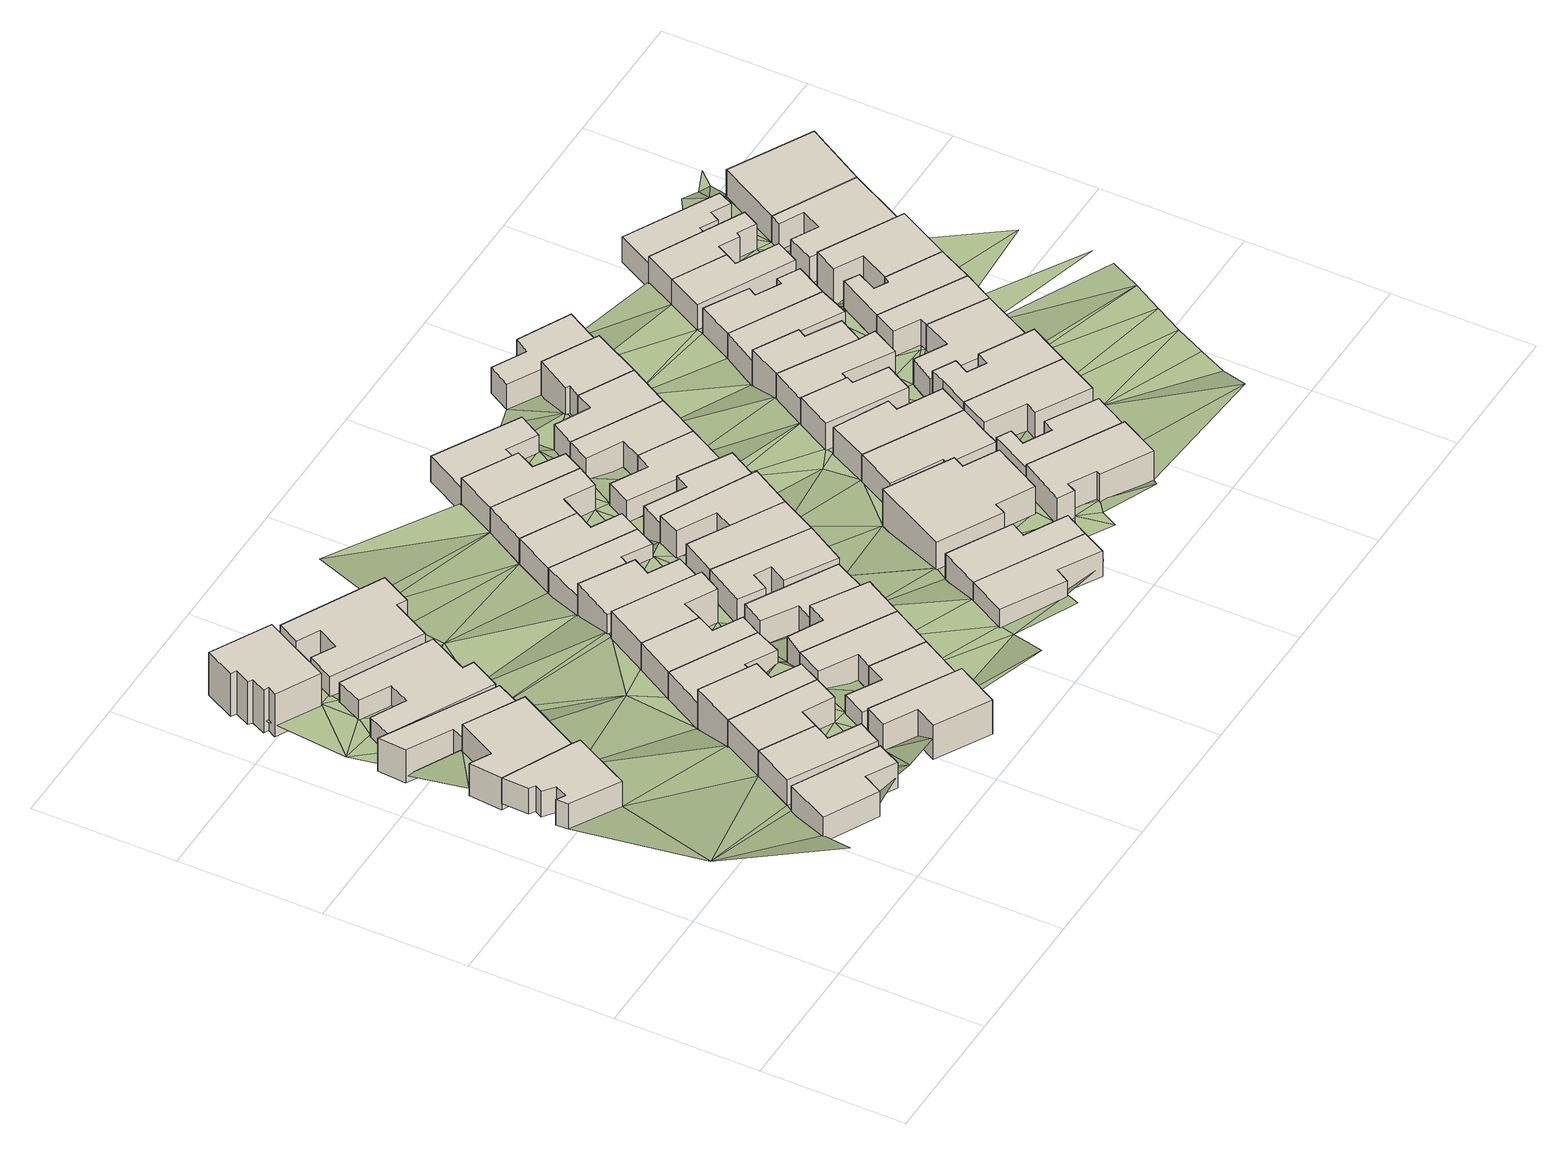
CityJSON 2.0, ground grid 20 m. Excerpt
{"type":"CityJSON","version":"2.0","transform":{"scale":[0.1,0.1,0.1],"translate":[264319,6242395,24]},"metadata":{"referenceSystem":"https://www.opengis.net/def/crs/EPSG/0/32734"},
"CityObjects":{
"building1":{"type":"Building","attributes":{"address":"60 Fairview Avenue Woodstock Cape Town","building":"house","building:levels":"1","footprint":{"type":"Polygon"},"plus_code":"CMX7XPX3+X9W","ground_height":31.04,"building_height":4.1,"roof_height":35.14},"geometry":[{"type":"Solid","lod":"1","boundaries":[[[[0,1,2,3]],[[1,4,5,2]],[[4,6,7,5]],[[6,8,9,7]],[[8,10,11,9]],[[10,12,13,11]],[[12,14,15,13]],[[14,16,17,15]],[[16,18,19,17]],[[18,20,21,19]],[[20,0,3,21]],[[3,2,5,7,9,11,13,15,17,19,21]],[[20,18,16,14,12,10,8,6,4,1,0]]]]}]},
"building2":{"type":"Building","attributes":{"address":"81 Fairview Avenue Woodstock Cape Town","building":"house","building:levels":"1","footprint":{"type":"Polygon"},"plus_code":"CMXRXHXV+X4W","ground_height":32.06,"building_height":4.1,"roof_height":36.16},"geometry":[{"type":"Solid","lod":"1","boundaries":[[[[22,23,24,25]],[[23,26,27,24]],[[26,28,29,27]],[[28,30,31,29]],[[30,32,33,31]],[[32,22,25,33]],[[25,24,27,29,31,33]],[[32,30,28,26,23,22]]]]}]},
"building3":{"type":"Building","attributes":{"address":"58 Fairview Avenue Woodstock Cape Town","building":"house","building:levels":"1","footprint":{"type":"Polygon"},"plus_code":"CMX8XMXH+XHW","ground_height":31.04,"building_height":4.1,"roof_height":35.14},"geometry":[{"type":"Solid","lod":"1","boundaries":[[[[34,35,36,3]],[[35,37,38,39,36]],[[37,40,41,42,39,38]],[[40,43,44,42,41]],[[43,45,2,44]],[[45,34,3,2]],[[3,36,39,42,44,2]],[[45,43,40,37,35,34]]]]}]},
"building4":{"type":"Building","attributes":{"address":"56 Fairview Avenue Woodstock Cape Town","building":"house","building:levels":"1","footprint":{"type":"Polygon"},"plus_code":"CMXCX2XQ+XGV","ground_height":28.86,"building_height":4.1,"roof_height":32.96},"geometry":[{"type":"Solid","lod":"1","boundaries":[[[[46,47,48,49]],[[47,50,51,48]],[[50,52,53,51]],[[52,54,55,53]],[[54,56,38,55]],[[56,46,49,38]],[[49,48,51,53,55,38]],[[56,54,52,50,47,46]]]]}]},
"building5":{"type":"Building","attributes":{"address":"79 Fairview Avenue Woodstock Cape Town","building":"house","building:levels":"1","footprint":{"type":"Polygon"},"plus_code":"CPX2X3XQ+XXW","ground_height":32.06,"building_height":4.1,"roof_height":36.16},"geometry":[{"type":"Solid","lod":"1","boundaries":[[[[57,58,59,60]],[[58,61,62,59]],[[61,63,64,62]],[[63,65,66,64]],[[65,67,68,66]],[[67,57,60,68]],[[60,59,62,64,66,68]],[[67,65,63,61,58,57]]]]}]},
"building6":{"type":"Building","attributes":{"address":"35 Brabant Road Woodstock Cape Town","building":"house","building:levels":"2","footprint":{"type":"Polygon"},"plus_code":"CMX8XXX6+XMW","ground_height":26.85,"building_height":6.9,"roof_height":33.75},"geometry":[{"type":"Solid","lod":"1","boundaries":[[[[69,70,71,72]],[[70,73,74,71]],[[73,75,76,74]],[[75,77,78,76]],[[77,79,80,78]],[[79,81,82,80]],[[81,83,84,82]],[[83,85,86,84]],[[85,87,88,86]],[[87,69,72,88]],[[72,71,74,76,78,80,82,84,86,88]],[[87,85,83,81,79,77,75,73,70,69]]]]}]},
"building7":{"type":"Building","attributes":{"address":"77 Fairview Avenue Woodstock Cape Town","building":"house","building:levels":"1","footprint":{"type":"Polygon"},"plus_code":"CPX5X9XX+X5X","ground_height":32.06,"building_height":4.1,"roof_height":36.16},"geometry":[{"type":"Solid","lod":"1","boundaries":[[[[58,57,60,59]],[[57,89,90,60]],[[89,91,92,90]],[[91,93,94,92]],[[93,95,96,94]],[[95,58,59,96]],[[59,60,90,92,94,96]],[[95,93,91,89,57,58]]]]}]},
"building8":{"type":"Building","attributes":{"address":"54 Fairview Avenue Woodstock Cape Town","building":"house","building:levels":"1","footprint":{"type":"Polygon"},"plus_code":"CMXQXXXR+X6V","ground_height":27.67,"building_height":4.1,"roof_height":31.77},"geometry":[{"type":"Solid","lod":"1","boundaries":[[[[97,98,99,100]],[[98,101,102,99]],[[101,103,104,102]],[[103,105,106,104]],[[105,107,108,106]],[[107,109,110,108]],[[109,111,112,110]],[[111,113,114,112]],[[113,115,116,114]],[[115,97,100,116]],[[100,99,102,104,106,108,110,112,114,116]],[[115,113,111,109,107,105,103,101,98,97]]]]}]},
"building9":{"type":"Building","attributes":{"address":"75 Fairview Avenue Woodstock Cape Town","building":"house","building:levels":"1","footprint":{"type":"Polygon"},"plus_code":"CPX8XHX8+X8R","ground_height":32.06,"building_height":4.1,"roof_height":36.16},"geometry":[{"type":"Solid","lod":"1","boundaries":[[[[117,118,94,96]],[[118,119,120,94]],[[119,121,122,120]],[[121,123,124,125,122]],[[123,126,127,128,125,124]],[[126,117,96,128,127]],[[96,94,120,122,125,128]],[[126,123,121,119,118,117]]]]}]},
"building10":{"type":"Building","attributes":{"address":"48 Kitchener Road Woodstock Cape Town","building":"house","building:levels":"1","footprint":{"type":"Polygon"},"plus_code":"CPXVXQXQ+XMX","ground_height":32.06,"building_height":4.1,"roof_height":36.16},"geometry":[{"type":"Solid","lod":"1","boundaries":[[[[129,130,131,132]],[[130,133,134,131]],[[133,135,136,134]],[[135,137,138,136]],[[137,139,140,138]],[[139,129,132,140]],[[132,131,134,136,138,140]],[[139,137,135,133,130,129]]]]}]},
"building11":{"type":"Building","attributes":{"address":"73 Fairview Avenue Woodstock Cape Town","building":"house","building:levels":"1","footprint":{"type":"Polygon"},"plus_code":"CPXFXJXF+X2W","ground_height":29.92,"building_height":4.1,"roof_height":34.02},"geometry":[{"type":"Solid","lod":"1","boundaries":[[[[141,142,124,127]],[[142,143,144,124]],[[143,145,146,144]],[[145,147,148,146]],[[147,149,150,148]],[[149,141,127,150]],[[127,124,144,146,148,150]],[[149,147,145,143,142,141]]]]}]},
"building12":{"type":"Building","attributes":{"address":"52 Fairview Avenue Woodstock Cape Town","building":"house","building:levels":"1","footprint":{"type":"Polygon"},"plus_code":"CMXXX2XH+XGX","ground_height":27.67,"building_height":4.1,"roof_height":31.77},"geometry":[{"type":"Solid","lod":"1","boundaries":[[[[151,152,153,154]],[[152,155,156,153]],[[155,157,158,156]],[[157,159,160,158]],[[159,161,162,160]],[[161,163,164,162]],[[163,165,166,164]],[[165,167,168,166]],[[167,169,170,168]],[[169,151,154,170]],[[154,153,156,158,160,162,164,166,168,170]],[[169,167,165,163,161,159,157,155,152,151]]]]}]},
"building13":{"type":"Building","attributes":{"address":"Kitchener Road Woodstock Cape Town","building":"house","building:levels":"1","footprint":{"type":"Polygon"},"plus_code":"CQX3XGX9+X3V","ground_height":30.67,"building_height":4.1,"roof_height":34.77},"geometry":[{"type":"Solid","lod":"1","boundaries":[[[[171,172,173,174]],[[172,175,176,173]],[[175,177,178,176]],[[177,179,180,178]],[[179,181,182,180]],[[181,171,174,182]],[[174,173,176,178,180,182]],[[181,179,177,175,172,171]]]]}]},
"building14":{"type":"Building","attributes":{"address":"71 Fairview Avenue Woodstock Cape Town","building":"house","building:levels":"1","footprint":{"type":"Polygon"},"plus_code":"CPXJXWXR+X5X","ground_height":29.92,"building_height":4.1,"roof_height":34.02},"geometry":[{"type":"Solid","lod":"1","boundaries":[[[[149,147,148,150]],[[147,183,184,148]],[[183,185,186,184]],[[185,187,188,186]],[[187,189,190,188]],[[189,149,150,190]],[[150,148,184,186,188,190]],[[189,187,185,183,147,149]]]]}]},
"building15":{"type":"Building","attributes":{"address":"Kitchener Road Woodstock Cape Town","building":"house","building:levels":"1","footprint":{"type":"Polygon"},"plus_code":"CQX4X8XQ+XXR","ground_height":30.67,"building_height":4.1,"roof_height":34.77},"geometry":[{"type":"Solid","lod":"1","boundaries":[[[[171,191,192,174]],[[191,193,194,192]],[[193,195,196,194]],[[195,197,198,196]],[[197,172,173,198]],[[172,171,174,173]],[[174,192,194,196,198,173]],[[172,197,195,193,191,171]]]]}]},
"building16":{"type":"Building","attributes":{"address":"69 Fairview Avenue Woodstock Cape Town","building":"house","building:levels":"1","footprint":{"type":"Polygon"},"plus_code":"CPXRX2X4+XXW","ground_height":29.92,"building_height":4.1,"roof_height":34.02},"geometry":[{"type":"Solid","lod":"1","boundaries":[[[[189,187,188,190]],[[187,199,200,188]],[[199,201,202,200]],[[201,203,204,202]],[[203,205,206,204]],[[205,189,190,206]],[[190,188,200,202,204,206]],[[205,203,201,199,187,189]]]]}]},
"building17":{"type":"Building","attributes":{"address":"Kitchener Road Woodstock Cape Town","building":"house","building:levels":"1","footprint":{"type":"Polygon"},"plus_code":"CQXCX4X8+XCV","ground_height":30.67,"building_height":4.1,"roof_height":34.77},"geometry":[{"type":"Solid","lod":"1","boundaries":[[[[193,191,192,194]],[[191,207,208,209,192]],[[207,210,211,212,209,208]],[[210,213,214,212,211]],[[213,215,216,214]],[[215,193,194,216]],[[194,192,209,212,214,216]],[[215,213,210,207,191,193]]]]}]},
"building18":{"type":"Building","attributes":{"address":"67 Fairview Avenue Cape Town","building":"house","building:levels":"1","footprint":{"type":"Polygon"},"plus_code":"CPXXXGX3+XGW","ground_height":28.6,"building_height":4.1,"roof_height":32.7},"geometry":[{"type":"Solid","lod":"1","boundaries":[[[[217,218,219,220,221,222]],[[218,223,224,220,219]],[[223,225,226,224]],[[225,227,228,226]],[[227,229,230,228]],[[229,217,222,221,230]],[[221,220,224,226,228,230]],[[229,227,225,223,218,217]]]]}]},
"building19":{"type":"Building","attributes":{"address":"Kitchener Road Woodstock Cape Town","building":"house","building:levels":"1","footprint":{"type":"Polygon"},"plus_code":"CQXHX3XR+XRW","ground_height":28.6,"building_height":4.1,"roof_height":32.7},"geometry":[{"type":"Solid","lod":"1","boundaries":[[[[231,232,233,208]],[[232,234,235,233]],[[234,236,237,235]],[[236,238,239,237]],[[238,240,211,239]],[[240,231,208,211]],[[208,233,235,237,239,211]],[[240,238,236,234,232,231]]]]}]},
"building20":{"type":"Building","attributes":{"address":"65 Fairview Avenue Cape Town","building":"house","building:levels":"1","footprint":{"type":"Polygon"},"plus_code":"CQX4XMX4+X2X","ground_height":26.53,"building_height":4.1,"roof_height":30.63},"geometry":[{"type":"Solid","lod":"1","boundaries":[[[[241,242,222,219]],[[242,243,244,222]],[[243,245,246,244]],[[245,247,248,246]],[[247,249,250,248]],[[249,241,219,250]],[[219,222,244,246,248,250]],[[249,247,245,243,242,241]]]]}]},
"building21":{"type":"Building","attributes":{"address":"Kitchener Road Woodstock Cape Town","building":"house","building:levels":"1","footprint":{"type":"Polygon"},"plus_code":"CQXQXCXG+X4R","ground_height":28.6,"building_height":4.1,"roof_height":32.7},"geometry":[{"type":"Solid","lod":"1","boundaries":[[[[251,252,253,254]],[[252,255,256,253]],[[255,257,258,256]],[[257,259,260,258]],[[259,261,262,260]],[[261,263,264,262]],[[263,265,266,264]],[[265,251,254,266]],[[254,253,256,258,260,262,264,266]],[[265,263,261,259,257,255,252,251]]]]}]},
"building22":{"type":"Building","attributes":{"address":"63 Fairview Avenue Cape Town","building":"house","building:levels":"1","footprint":{"type":"Polygon"},"plus_code":"CQX7XRXR+XQW","ground_height":26.53,"building_height":4.1,"roof_height":30.63},"geometry":[{"type":"Solid","lod":"1","boundaries":[[[[267,268,269,270]],[[268,249,250,269]],[[249,247,248,250]],[[247,271,272,248]],[[271,273,274,272]],[[273,267,270,274]],[[270,269,250,248,272,274]],[[273,271,247,249,268,267]]]]}]},
"building23":{"type":"Building","attributes":{"address":"Kitchener Road Woodstock Cape Town","building":"house","building:levels":"1","footprint":{"type":"Polygon"},"plus_code":"CQXQX7X4+XVX","ground_height":28.6,"building_height":4.1,"roof_height":32.7},"geometry":[{"type":"Solid","lod":"1","boundaries":[[[[251,275,276,254]],[[275,277,278,276]],[[277,279,280,278]],[[279,252,253,280]],[[252,251,254,253]],[[254,276,278,280,253]],[[252,279,277,275,251]]]]}]},
"building24":{"type":"Building","attributes":{"address":"51 Kitchener Road Woodstock Cape Town","building":"house","building:levels":"1","footprint":{"type":"Polygon"},"plus_code":"CRX7XQXM+XVX","ground_height":29.27,"building_height":4.1,"roof_height":33.37},"geometry":[{"type":"Solid","lod":"1","boundaries":[[[[281,282,283,284]],[[282,285,286,283]],[[285,287,288,286]],[[287,289,290,288]],[[289,291,292,290]],[[291,281,284,292]],[[284,283,286,288,290,292]],[[291,289,287,285,282,281]]]]}]},
"building25":{"type":"Building","attributes":{"address":"61 Fairview Avenue Cape Town","building":"house","building:levels":"1","footprint":{"type":"Polygon"},"plus_code":"CQXCXVXX+XGX","ground_height":26.53,"building_height":4.1,"roof_height":30.63},"geometry":[{"type":"Solid","lod":"1","boundaries":[[[[268,267,270,269]],[[267,293,294,270]],[[293,295,296,294]],[[295,297,298,296]],[[297,299,300,298]],[[299,268,269,300]],[[269,270,294,296,298,300]],[[299,297,295,293,267,268]]]]}]},
"building26":{"type":"Building","attributes":{"address":"49 Kitchener Road Woodstock Cape Town","building":"house","building:levels":"1","footprint":{"type":"Polygon"},"plus_code":"CRX8X4X3+XQX","ground_height":29.27,"building_height":4.1,"roof_height":33.37},"geometry":[{"type":"Solid","lod":"1","boundaries":[[[[282,281,284,283]],[[281,301,302,284]],[[301,303,304,302]],[[303,305,306,304]],[[305,307,308,306]],[[307,282,283,308]],[[283,284,302,304,306,308]],[[307,305,303,301,281,282]]]]}]},
"building27":{"type":"Building","attributes":{"address":"Kitchener Road Woodstock Cape Town","building":"house","building:levels":"1","footprint":{"type":"Polygon"},"plus_code":"CRX3X6XM+X6X","ground_height":28.6,"building_height":4.1,"roof_height":32.7},"geometry":[{"type":"Solid","lod":"1","boundaries":[[[[309,310,311,276]],[[310,312,313,314,311]],[[312,315,316,317,314,313]],[[315,318,319,317,316]],[[318,320,278,319]],[[320,309,276,278]],[[276,311,314,317,319,278]],[[320,318,315,312,310,309]]]]}]},
"building28":{"type":"Building","attributes":{"address":"59 Fairview Avenue Cape Town","building":"house","building:levels":"1","footprint":{"type":"Polygon"},"plus_code":"CQXJX4X8+XPV","ground_height":26.53,"building_height":4.1,"roof_height":30.63},"geometry":[{"type":"Solid","lod":"1","boundaries":[[[[299,297,298,300]],[[297,321,322,298]],[[321,323,324,322]],[[323,325,326,327,324]],[[325,328,329,330,327,326]],[[328,299,300,330,329]],[[300,298,322,324,327,330]],[[328,325,323,321,297,299]]]]}]},
"building29":{"type":"Building","attributes":{"address":"Kitchener Road Woodstock Cape Town","building":"house","building:levels":"1","footprint":{"type":"Polygon"},"plus_code":"CRX6X9XW+X5W","ground_height":27.42,"building_height":4.1,"roof_height":31.52},"geometry":[{"type":"Solid","lod":"1","boundaries":[[[[331,332,333,334]],[[332,335,336,333]],[[335,337,338,336]],[[337,339,340,338]],[[339,341,313,340]],[[341,331,334,313]],[[334,333,336,338,340,313]],[[341,339,337,335,332,331]]]]}]},
"building30":{"type":"Building","attributes":{"address":"47 Kitchener Road Woodstock Cape Town","building":"house","building:levels":"1","footprint":{"type":"Polygon"},"plus_code":"CRXMX2X9+XCX","ground_height":29.27,"building_height":4.1,"roof_height":33.37},"geometry":[{"type":"Solid","lod":"1","boundaries":[[[[342,343,344,345]],[[343,346,347,344]],[[346,348,349,347]],[[348,350,351,349]],[[350,352,353,351]],[[352,354,355,353]],[[354,356,357,355]],[[356,342,345,357]],[[345,344,347,349,351,353,355,357]],[[356,354,352,350,348,346,343,342]]]]}]},
"building31":{"type":"Building","attributes":{"address":"57 Fairview Avenue Cape Town","building":"house","building:levels":"1","footprint":{"type":"Polygon"},"plus_code":"CQXQX5XG+XQR","ground_height":24.99,"building_height":4.1,"roof_height":29.09},"geometry":[{"type":"Solid","lod":"1","boundaries":[[[[358,359,326,329]],[[359,360,361,326]],[[360,362,363,361]],[[362,364,365,363]],[[364,366,367,365]],[[366,358,329,367]],[[329,326,361,363,365,367]],[[366,364,362,360,359,358]]]]}]},
"building32":{"type":"Building","attributes":{"address":"Kitchener Road Woodstock Cape Town","building":"house","building:levels":"1","footprint":{"type":"Polygon"},"plus_code":"CRX9X2X6+XXX","ground_height":25.6,"building_height":4.1,"roof_height":29.7},"geometry":[{"type":"Solid","lod":"1","boundaries":[[[[368,369,370,371]],[[369,372,373,370]],[[372,374,375,373]],[[374,376,377,375]],[[376,378,379,377]],[[378,368,371,379]],[[371,370,373,375,377,379]],[[378,376,374,372,369,368]]]]}]},
"building33":{"type":"Building","attributes":{"address":"Kitchener Road Woodstock Cape Town","building":"house","building:levels":"1","footprint":{"type":"Polygon"},"plus_code":"CRXGX3X4+XJR","ground_height":25.6,"building_height":4.1,"roof_height":29.7},"geometry":[{"type":"Solid","lod":"1","boundaries":[[[[368,380,381,371]],[[380,382,383,381]],[[382,384,385,383]],[[384,386,387,385]],[[386,369,370,387]],[[369,368,371,370]],[[371,381,383,385,387,370]],[[369,386,384,382,380,368]]]]}]},
"building34":{"type":"Building","attributes":{"address":"48 Roberts Road Woodstock Cape Town","building":"house","building:levels":"1","footprint":{"type":"Polygon"},"plus_code":"CVX9X7X5+XXX","ground_height":29.27,"building_height":4.1,"roof_height":33.37},"geometry":[{"type":"Solid","lod":"1","boundaries":[[[[388,389,390,391,392,393]],[[389,394,395,391,390]],[[394,396,397,395]],[[396,398,399,397]],[[398,400,401,399]],[[400,402,403,401]],[[402,404,405,403]],[[404,388,393,392,405]],[[392,391,395,397,399,401,403,405]],[[404,402,400,398,396,394,389,388]]]]}]},
"building35":{"type":"Building","attributes":{"address":"43 Kitchener Road Woodstock Cape Town","building":"house","building:levels":"1","footprint":{"type":"Polygon"},"plus_code":"CVX2XXX4+X7V","ground_height":27.42,"building_height":4.1,"roof_height":31.52},"geometry":[{"type":"Solid","lod":"1","boundaries":[[[[406,407,408,409]],[[407,410,411,408]],[[410,412,413,411]],[[412,414,415,413]],[[414,416,417,415]],[[416,418,419,417]],[[418,406,409,419]],[[409,408,411,413,415,417,419]],[[418,416,414,412,410,407,406]]]]}]},
"building36":{"type":"Building","attributes":{"address":"Kitchener Road Woodstock Cape Town","building":"house","building:levels":"1","footprint":{"type":"Polygon"},"plus_code":"CRXMX2X8+XMX","ground_height":25.6,"building_height":4.1,"roof_height":29.7},"geometry":[{"type":"Solid","lod":"1","boundaries":[[[[380,420,421,381]],[[420,422,423,421]],[[422,424,425,423]],[[424,426,427,425]],[[426,382,383,427]],[[382,380,381,383]],[[381,421,423,425,427,383]],[[382,426,424,422,420,380]]]]}]},
"building37":{"type":"Building","attributes":{"address":"41 Kitchener Road Woodstock Cape Town","building":"house","building:levels":"1","footprint":{"type":"Polygon"},"plus_code":"CVX5XCXM+XGR","ground_height":27.42,"building_height":4.1,"roof_height":31.52},"geometry":[{"type":"Solid","lod":"1","boundaries":[[[[407,406,409,408]],[[406,428,429,409]],[[428,430,431,429]],[[430,432,433,431]],[[432,434,435,433]],[[434,407,408,435]],[[408,409,429,431,433,435]],[[434,432,430,428,406,407]]]]}]},
"building38":{"type":"Building","attributes":{"address":"46 Roberts Road Woodstock Cape Town","building":"house","building:levels":"1","footprint":{"type":"Polygon"},"plus_code":"CVXFXHXR+X8R","ground_height":28.74,"building_height":4.1,"roof_height":32.84},"geometry":[{"type":"Solid","lod":"1","boundaries":[[[[388,436,437,393]],[[436,438,439,437]],[[438,440,441,439]],[[440,442,443,441]],[[442,444,445,443]],[[444,446,447,445]],[[446,389,390,447]],[[389,388,393,390]],[[393,437,439,441,443,445,447,390]],[[389,446,444,442,440,438,436,388]]]]}]},
"building39":{"type":"Building","attributes":{"address":"39 Kitchener Road Woodstock Cape Town","building":"house","building:levels":"1","footprint":{"type":"Polygon"},"plus_code":"CVX7X4XV+X6V","ground_height":27.42,"building_height":4.1,"roof_height":31.52},"geometry":[{"type":"Solid","lod":"1","boundaries":[[[[448,449,450,451,452,453]],[[449,454,455,451,450]],[[454,456,457,455]],[[456,458,459,457]],[[458,460,461,459]],[[460,448,453,452,461]],[[452,451,455,457,459,461]],[[460,458,456,454,449,448]]]]}]},
"building40":{"type":"Building","attributes":{"address":"Kitchener Road Woodstock Cape Town","building":"house","building:levels":"1","footprint":{"type":"Polygon"},"plus_code":"CRXQXWXC+X4X","ground_height":25.6,"building_height":4.1,"roof_height":29.7},"geometry":[{"type":"Solid","lod":"1","boundaries":[[[[462,463,464,421]],[[463,465,466,467,464]],[[465,468,469,470,467,466]],[[468,471,472,470,469]],[[471,473,423,472]],[[473,462,421,423]],[[421,464,467,470,472,423]],[[473,471,468,465,463,462]]]]}]},
"building41":{"type":"Building","attributes":{"address":"44 Roberts Road Woodstock Cape Town","building":"house","building:levels":"1","footprint":{"type":"Polygon"},"plus_code":"CVXPX4XC+X3R","ground_height":28.74,"building_height":4.1,"roof_height":32.84},"geometry":[{"type":"Solid","lod":"1","boundaries":[[[[474,406,409,475,476]],[[406,418,419,477,475,409]],[[418,478,479,477,419]],[[478,480,481,479]],[[480,482,483,481]],[[482,474,476,483]],[[476,475,477,479,481,483]],[[482,480,478,418,406,474]]]]}]},
"building42":{"type":"Building","attributes":{"address":"Kitchener Road Woodstock Cape Town","building":"house","building:levels":"1","footprint":{"type":"Polygon"},"plus_code":"CRXWXFXJ+XCW","ground_height":24.28,"building_height":4.1,"roof_height":28.38},"geometry":[{"type":"Solid","lod":"1","boundaries":[[[[463,484,485,486]],[[484,487,488,485]],[[487,489,490,488]],[[489,491,492,490]],[[491,493,494,492]],[[493,465,466,494]],[[465,463,486,466]],[[486,485,488,490,492,494,466]],[[465,493,491,489,487,484,463]]]]}]},
"building43":{"type":"Building","attributes":{"address":"37 Kitchener Road Woodstock Cape Town","building":"house","building:levels":"1","footprint":{"type":"Polygon"},"plus_code":"CVXCX2XF+X6X","ground_height":27.06,"building_height":4.1,"roof_height":31.16},"geometry":[{"type":"Solid","lod":"1","boundaries":[[[[449,448,453,450]],[[448,495,496,453]],[[495,497,498,496]],[[497,499,500,498]],[[499,501,502,500]],[[501,503,504,502]],[[503,449,450,504]],[[450,453,496,498,500,502,504]],[[503,501,499,497,495,448,449]]]]}]},
"building44":{"type":"Building","attributes":{"address":"42 Roberts Road Woodstock Cape Town","building":"house","building:levels":"1","footprint":{"type":"Polygon"},"plus_code":"CVXRXPX2+X6X","ground_height":28.74,"building_height":4.1,"roof_height":32.84},"geometry":[{"type":"Solid","lod":"1","boundaries":[[[[474,505,506,507,476]],[[505,508,509,507,506]],[[508,510,511,509]],[[510,512,513,511]],[[512,514,515,513]],[[514,516,517,515]],[[516,428,518,517]],[[428,406,409,475,518]],[[406,474,476,475,409]],[[476,507,509,511,513,515,517,518,475]],[[406,428,516,514,512,510,508,505,474]]]]}]},
"building45":{"type":"Building","attributes":{"address":"35 Kitchener Road Woodstock Cape Town","building":"house","building:levels":"1","footprint":{"type":"Polygon"},"plus_code":"CVXGX8X5+XJR","ground_height":27.06,"building_height":4.1,"roof_height":31.16},"geometry":[{"type":"Solid","lod":"1","boundaries":[[[[519,520,502,504]],[[520,521,522,502]],[[521,523,524,522]],[[523,525,526,527,524]],[[525,528,529,530,527,526]],[[528,519,504,530,529]],[[504,502,522,524,527,530]],[[528,525,523,521,520,519]]]]}]},
"building46":{"type":"Building","attributes":{"address":"40 Roberts Road Woodstock Cape Town","building":"house","building:levels":"1","footprint":{"type":"Polygon"},"plus_code":"C2X4X9XW+XHR","ground_height":27.06,"building_height":4.1,"roof_height":31.16},"geometry":[{"type":"Solid","lod":"1","boundaries":[[[[531,532,533,534]],[[532,535,536,533]],[[535,537,538,536]],[[537,539,540,538]],[[539,541,542,540]],[[541,531,534,542]],[[534,533,536,538,540,542]],[[541,539,537,535,532,531]]]]}]},
"building47":{"type":"Building","attributes":{"address":"33 Kitchener Road Woodstock Cape Town","building":"house","building:levels":"1","footprint":{"type":"Polygon"},"plus_code":"CVXPX4XW+XPW","ground_height":25.27,"building_height":4.1,"roof_height":29.37},"geometry":[{"type":"Solid","lod":"1","boundaries":[[[[543,544,529,545]],[[544,546,526,529]],[[546,547,548,526]],[[547,549,550,548]],[[549,551,552,550]],[[551,543,545,552]],[[545,529,526,548,550,552]],[[551,549,547,546,544,543]]]]}]},
"building48":{"type":"Building","attributes":{"address":"31 Kitchener Road Woodstock Cape Town","building":"house","building:levels":"1","footprint":{"type":"Polygon"},"plus_code":"CVXQXGXX+XCW","ground_height":25.27,"building_height":4.1,"roof_height":29.37},"geometry":[{"type":"Solid","lod":"1","boundaries":[[[[543,551,552,545]],[[551,553,554,552]],[[553,555,556,554]],[[555,557,558,556]],[[557,559,560,558]],[[559,561,562,560]],[[561,563,564,562]],[[563,543,545,564]],[[545,552,554,556,558,560,562,564]],[[563,561,559,557,555,553,551,543]]]]}]},
"building49":{"type":"Building","attributes":{"address":"38 Roberts Road Woodstock Cape Town","building":"house","building:levels":"1","footprint":{"type":"Polygon"},"plus_code":"C2X7X5XV+X9V","ground_height":27.06,"building_height":4.1,"roof_height":31.16},"geometry":[{"type":"Solid","lod":"1","boundaries":[[[[531,565,566,534]],[[565,567,568,566]],[[567,569,570,568]],[[569,571,572,570]],[[571,532,533,572]],[[532,531,534,533]],[[534,566,568,570,572,533]],[[532,571,569,567,565,531]]]]}]},
"building50":{"type":"Building","attributes":{"address":"Kitchener Road Woodstock Cape Town","building":"house","building:levels":"1","footprint":{"type":"Polygon"},"plus_code":"C2X2X3X3+XQV","ground_height":25.27,"building_height":4.1,"roof_height":29.37},"geometry":[{"type":"Solid","lod":"1","boundaries":[[[[573,574,575,576]],[[574,577,578,575]],[[577,579,580,578]],[[579,581,582,580]],[[581,583,584,582]],[[583,573,576,584]],[[576,575,578,580,582,584]],[[583,581,579,577,574,573]]]]}]},
"building51":{"type":"Building","attributes":{"address":"36 Roberts Road Woodstock Cape Town","building":"house","building:levels":"1","footprint":{"type":"Polygon"},"plus_code":"C2X6X8X4+XMW","ground_height":27.06,"building_height":4.1,"roof_height":31.16},"geometry":[{"type":"Solid","lod":"1","boundaries":[[[[585,586,587,566]],[[586,588,589,587]],[[588,590,591,589]],[[590,592,593,591]],[[592,594,595,593]],[[594,596,597,595]],[[596,598,568,597]],[[598,585,566,568]],[[566,587,589,591,593,595,597,568]],[[598,596,594,592,590,588,586,585]]]]}]},
"building52":{"type":"Building","attributes":{"address":"Kitchener Road Woodstock Cape Town","building":"house","building:levels":"1","footprint":{"type":"Polygon"},"plus_code":"C2X2X7X9+X9V","ground_height":25.27,"building_height":4.1,"roof_height":29.37},"geometry":[{"type":"Solid","lod":"1","boundaries":[[[[599,573,600,576,601,602]],[[573,583,584,576,600]],[[583,603,604,584]],[[603,605,606,604]],[[605,607,608,606]],[[607,609,610,608]],[[609,611,612,610]],[[611,613,614,612]],[[613,599,602,601,614]],[[601,576,584,604,606,608,610,612,614]],[[613,611,609,607,605,603,583,573,599]]]]}]},
"building53":{"type":"Building","attributes":{"address":"34 Roberts Road Woodstock Cape Town","building":"house","building:levels":"1","footprint":{"type":"Polygon"},"plus_code":"C2XHXFX2+XCX","ground_height":27.06,"building_height":4.1,"roof_height":31.16},"geometry":[{"type":"Solid","lod":"1","boundaries":[[[[615,616,617,587]],[[616,618,619,617]],[[618,620,621,619]],[[620,622,623,621]],[[622,624,589,623]],[[624,615,587,589]],[[587,617,619,621,623,589]],[[624,622,620,618,616,615]]]]}]},
"building54":{"type":"Building","attributes":{"address":"Kitchener Road Woodstock Cape Town","building":"house","building:levels":"1","footprint":{"type":"Polygon"},"plus_code":"C2X3XPXP+X3X","ground_height":24.16,"building_height":4.1,"roof_height":28.26},"geometry":[{"type":"Solid","lod":"1","boundaries":[[[[625,626,602,627]],[[626,628,629,602]],[[628,630,631,629]],[[630,632,633,631]],[[632,634,635,633]],[[634,636,637,635]],[[636,638,639,637]],[[638,625,627,639]],[[627,602,629,631,633,635,637,639]],[[638,636,634,632,630,628,626,625]]]]}]},
"building55":{"type":"Building","attributes":{"address":"32 Roberts Road Woodstock Cape Town","building":"house","building:levels":"1","footprint":{"type":"Polygon"},"plus_code":"C2XMXVX9+XVV","ground_height":25.55,"building_height":4.1,"roof_height":29.65},"geometry":[{"type":"Solid","lod":"1","boundaries":[[[[640,641,642,643]],[[641,644,645,642]],[[644,646,647,645]],[[646,648,649,647]],[[648,650,651,649]],[[650,652,653,651]],[[652,654,655,653]],[[654,640,643,655]],[[643,642,645,647,649,651,653,655]],[[654,652,650,648,646,644,641,640]]]]}]},
"building56":{"type":"Building","attributes":{"address":"30 Roberts Road Woodstock Cape Town","building":"house","building:levels":"1","footprint":{"type":"Polygon"},"plus_code":"C2XWXHX6+XVV","ground_height":25.55,"building_height":4.1,"roof_height":29.65},"geometry":[{"type":"Solid","lod":"1","boundaries":[[[[640,656,657,643]],[[656,658,659,657]],[[658,641,642,659]],[[641,640,643,642]],[[643,657,659,642]],[[641,658,656,640]]]]}]},
"terrain1":{"type":"TINRelief","geometry":[{"type":"CompositeSurface","lod":"1","boundaries":[[[660,661,662]],[[18,16,662]],[[662,661,32]],[[32,61,662]],[[58,18,662]],[[61,58,662]],[[663,664,665]],[[664,666,665]],[[667,668,669]],[[670,666,664]],[[32,30,61]],[[671,26,672]],[[20,18,95]],[[673,668,667]],[[58,95,18]],[[0,20,35]],[[674,668,673]],[[675,668,676]],[[677,678,675]],[[669,47,667]],[[63,61,30]],[[79,678,81]],[[676,668,674]],[[679,30,671]],[[680,674,673]],[[30,679,63]],[[126,20,95]],[[63,679,681]],[[674,682,676]],[[680,683,674]],[[65,57,67]],[[684,35,20]],[[97,667,47]],[[65,63,681]],[[685,681,679]],[[686,676,682]],[[684,20,126]],[[676,686,687]],[[57,65,91]],[[65,681,688]],[[89,57,91]],[[35,684,47]],[[681,685,689]],[[65,688,690]],[[676,687,70]],[[91,65,690]],[[691,686,682]],[[684,97,47]],[[692,91,690]],[[155,687,693]],[[687,155,70]],[[126,694,684]],[[91,692,93]],[[682,103,691]],[[181,690,688]],[[693,695,155]],[[101,98,103]],[[696,93,692]],[[697,698,699]],[[684,694,700]],[[97,684,701]],[[696,699,93]],[[97,702,98]],[[696,692,172]],[[130,181,688]],[[692,703,172]],[[103,98,704]],[[699,705,697]],[[705,699,696]],[[706,707,697]],[[704,691,103]],[[700,701,684]],[[697,705,706]],[[197,696,172]],[[97,701,702]],[[691,704,708]],[[691,708,709]],[[705,215,706]],[[704,98,218]],[[706,215,147]],[[98,702,218]],[[130,710,181]],[[152,711,712]],[[236,147,215]],[[187,713,183]],[[147,236,183]],[[213,210,215]],[[215,210,236]],[[714,171,181]],[[203,702,701]],[[183,201,187]],[[201,199,187]],[[708,704,268]],[[181,710,714]],[[183,236,234]],[[704,218,249]],[[191,171,715]],[[183,234,255]],[[238,236,210]],[[183,255,201]],[[711,708,268]],[[715,171,716]],[[702,203,717]],[[714,716,171]],[[268,704,249]],[[255,234,257]],[[715,207,191]],[[255,252,201]],[[712,711,299]],[[257,234,263]],[[203,201,252]],[[252,717,203]],[[716,718,715]],[[207,715,718]],[[719,263,234]],[[720,721,722]],[[717,252,722]],[[261,257,263]],[[712,299,723]],[[257,261,259]],[[299,711,268]],[[716,714,724]],[[722,252,279]],[[722,725,720]],[[725,726,720]],[[727,724,714]],[[719,265,263]],[[279,725,722]],[[718,307,207]],[[719,207,728]],[[279,729,725]],[[307,728,207]],[[279,277,729]],[[728,265,719]],[[725,729,730]],[[723,299,328]],[[730,247,725]],[[729,277,731]],[[724,732,289]],[[273,271,267]],[[247,730,339]],[[339,271,247]],[[305,728,307]],[[265,728,342]],[[251,265,342]],[[295,267,271]],[[271,339,733]],[[267,295,293]],[[295,271,733]],[[732,734,281]],[[728,305,735]],[[339,335,733]],[[275,251,342]],[[736,281,734]],[[339,737,335]],[[733,738,295]],[[303,301,305]],[[297,295,738]],[[739,281,736]],[[739,301,281]],[[305,740,735]],[[305,301,740]],[[741,297,738]],[[742,733,335]],[[321,325,323]],[[301,739,740]],[[743,735,744]],[[321,297,741]],[[745,275,342]],[[369,738,372]],[[369,741,738]],[[740,744,735]],[[275,746,310]],[[740,739,747]],[[739,748,747]],[[325,321,749]],[[321,741,382]],[[325,749,750]],[[751,742,335]],[[752,342,753]],[[342,752,745]],[[321,382,749]],[[386,741,369]],[[275,745,746]],[[748,754,747]],[[751,310,746]],[[744,740,755]],[[756,747,757]],[[757,747,754]],[[426,749,382]],[[752,753,758]],[[758,759,752]],[[760,756,757]],[[755,761,744]],[[426,762,749]],[[761,753,763]],[[754,764,757]],[[746,765,751]],[[742,751,766]],[[767,758,753]],[[746,745,768]],[[761,767,753]],[[769,762,426]],[[755,767,761]],[[368,742,766]],[[426,424,422]],[[404,757,764]],[[746,768,765]],[[751,765,766]],[[767,770,758]],[[769,771,762]],[[422,769,426]],[[772,770,767]],[[771,769,493]],[[768,773,765]],[[769,422,774]],[[775,770,772]],[[776,438,772]],[[438,776,440]],[[368,777,380]],[[777,368,766]],[[493,769,465]],[[778,775,772]],[[779,772,438]],[[456,765,773]],[[778,772,779]],[[773,780,456]],[[779,438,436]],[[528,420,380]],[[777,528,380]],[[428,456,780]],[[388,404,781]],[[782,779,436]],[[456,428,516]],[[783,784,458]],[[388,785,436]],[[456,516,539]],[[783,458,495]],[[456,539,458]],[[514,539,516]],[[782,436,785]],[[420,528,543]],[[458,497,495]],[[458,539,537]],[[785,388,781]],[[508,514,512]],[[512,510,508]],[[420,574,786]],[[785,787,782]],[[458,537,497]],[[420,543,563]],[[539,514,788]],[[563,574,420]],[[788,514,508]],[[789,497,537]],[[790,791,792]],[[569,499,497]],[[537,535,532]],[[792,791,547]],[[484,786,573]],[[791,501,499]],[[497,789,569]],[[785,781,793]],[[789,537,532]],[[508,794,788]],[[786,574,573]],[[499,569,567]],[[785,795,787]],[[791,499,567]],[[796,547,791]],[[789,571,569]],[[793,797,785]],[[789,532,571]],[[791,567,796]],[[561,574,563]],[[795,785,797]],[[787,798,794]],[[573,599,484]],[[796,567,799]],[[799,551,796]],[[561,559,555]],[[561,577,574]],[[557,555,559]],[[798,787,795]],[[800,788,794]],[[551,799,620]],[[801,802,803]],[[804,802,801]],[[804,620,799]],[[577,561,555]],[[553,551,620]],[[800,531,788]],[[801,805,804]],[[804,805,620]],[[553,577,555]],[[794,798,800]],[[618,553,620]],[[618,652,553]],[[577,553,652]],[[583,581,605]],[[605,603,583]],[[605,581,579]],[[652,650,577]],[[650,579,577]],[[531,806,565]],[[800,807,531]],[[808,652,618]],[[605,579,609]],[[607,605,609]],[[579,650,644]],[[609,579,644]],[[809,810,613]],[[650,648,644]],[[811,586,565]],[[611,809,613]],[[641,609,644]],[[812,808,618]],[[641,611,609]],[[648,813,644]],[[611,814,809]],[[809,814,815]],[[814,611,641]],[[586,811,812]],[[816,814,641]],[[814,816,817]],[[818,819,820]],[[820,821,818]],[[817,816,820]],[[822,821,820]],[[820,816,823]],[[822,820,823]],[[824,822,823]]]}]}
},
"vertices":[
[107,424,70],[12,469,70],[12,469,111],[107,424,111],[11,431,70],[11,431,111],[19,426,70],[19,426,111],[13,415,70],[13,415,111],[29,403,70],[29,403,111],[21,386,70],[21,386,111],[9,393,70],[9,393,111],[9,376,70],[9,376,111],[76,338,70],[76,338,111],[118,418,70],[118,418,111],
[123,88,81],[197,50,81],[197,50,122],[123,88,122],[212,78,81],[212,78,122],[253,56,81],[253,56,122],[270,89,81],[270,89,122],[155,149,81],[155,149,122],
[107,424,59],[155,514,59],[155,514,111],[75,557,59],[75,557,90],[75,557,111],[45,501,59],[45,501,90],[45,501,111],[17,516,59],[17,516,111],[12,469,59],
[155,514,37],[179,562,37],[179,562,90],[155,514,90],[25,646,37],[25,646,90],[22,606,37],[22,606,90],[82,573,37],[82,573,90],[75,557,37],
[265,175,81],[192,214,81],[192,214,122],[265,175,122],[162,158,81],[162,158,122],[276,95,81],[276,95,122],[294,128,81],[294,128,122],[252,151,81],[252,151,122],
[88,757,29],[138,852,29],[138,852,98],[88,757,98],[57,895,29],[57,895,98],[35,853,29],[35,853,98],[43,849,29],[43,849,98],[32,828,29],[32,828,98],[38,824,29],[38,824,98],[28,804,29],[28,804,98],[35,801,29],[35,801,98],[28,789,29],[28,789,98],
[279,201,81],[279,201,122],[321,179,81],[321,179,122],[339,213,81],[339,213,122],[223,273,81],[223,273,122],
[191,574,37],[213,616,37],[213,616,78],[191,574,78],[198,623,37],[198,623,78],[227,679,37],[227,679,78],[104,741,37],[104,741,78],[86,705,37],[86,705,78],[128,683,37],[128,683,78],[114,654,37],[114,654,78],[66,678,37],[66,678,78],[49,645,37],[49,645,78],
[223,273,59],[339,213,59],[355,243,59],[355,243,122],[316,264,59],[316,264,122],[330,291,59],[330,291,100],[330,291,122],[255,331,59],[255,331,100],[255,331,122],
[407,9,67],[440,69,67],[440,69,122],[407,9,122],[322,134,67],[322,134,122],[305,104,67],[305,104,122],[349,80,67],[349,80,122],[332,50,67],[332,50,122],
[255,331,46],[330,291,46],[343,314,46],[343,314,100],[385,292,46],[385,292,100],[402,328,46],[402,328,100],[287,389,46],[287,389,100],
[297,783,18],[161,853,18],[161,853,78],[297,783,78],[144,822,18],[144,822,78],[175,806,18],[175,806,78],[159,776,18],[159,776,78],[127,793,18],[127,793,78],[107,756,18],[107,756,78],[231,692,18],[231,692,78],[260,747,18],[260,747,78],[274,740,18],[274,740,78],
[476,137,67],[404,177,67],[404,177,108],[476,137,108],[390,151,67],[390,151,108],[344,177,67],[344,177,108],[326,144,67],[326,144,108],[443,78,67],[443,78,108],
[418,357,46],[418,357,100],[379,378,46],[379,378,100],[392,403,46],[392,403,100],[318,443,46],[318,443,100],
[508,194,67],[508,194,108],[386,262,67],[386,262,108],[366,226,67],[366,226,108],[416,198,67],[416,198,108],
[405,430,46],[405,430,100],[448,408,46],[448,408,100],[466,440,46],[466,440,100],[351,502,46],[351,502,100],
[539,249,67],[539,249,87],[539,249,108],[467,292,67],[467,292,87],[467,292,108],[451,265,67],[451,265,108],[404,289,67],[404,289,108],
[460,528,37],[389,568,37],[389,568,66],[389,568,87],[460,528,87],[460,528,66],[356,510,37],[356,510,87],[470,449,37],[470,449,87],[487,481,37],[487,481,87],[446,503,37],[446,503,87],
[539,249,46],[570,308,46],[570,308,87],[452,373,46],[452,373,87],[434,342,46],[434,342,87],[480,314,46],[480,314,87],[467,292,46],
[389,568,25],[460,528,25],[477,556,25],[477,556,66],[516,534,25],[516,534,66],[531,563,25],[531,563,66],[418,624,25],[418,624,66],
[612,368,46],[487,440,46],[487,440,87],[612,368,87],[455,385,46],[455,385,87],[490,365,46],[490,365,87],[504,389,46],[504,389,87],[526,377,46],[526,377,87],[512,352,46],[512,352,87],[580,313,46],[580,313,87],
[522,641,25],[448,680,25],[448,680,66],[522,641,66],[547,593,25],[547,593,66],[507,614,25],[507,614,66],
[639,419,46],[639,419,87],[569,457,46],[569,457,87],[514,487,46],[514,487,87],
[753,69,53],[611,146,53],[611,146,94],[753,69,94],[583,94,53],[583,94,94],[667,47,53],[667,47,94],[679,67,53],[679,67,94],[735,35,53],[735,35,94],
[536,667,25],[536,667,66],[577,646,25],[577,646,66],[595,676,25],[595,676,66],[481,738,25],[481,738,66],
[772,103,53],[772,103,94],[715,133,53],[715,133,94],[727,154,53],[727,154,94],[641,200,53],[641,200,94],
[639,419,34],[671,475,34],[671,475,87],[544,539,34],[544,539,75],[544,539,87],[529,509,34],[529,509,75],[529,509,87],[581,481,34],[581,481,87],[569,457,34],
[610,704,25],[610,704,66],[570,728,25],[570,728,66],[584,755,25],[584,755,51],[584,755,66],[511,794,25],[511,794,51],[511,794,66],
[671,475,25],[698,523,25],[698,523,75],[671,475,75],[629,562,25],[629,562,75],[617,542,25],[617,542,75],[562,571,25],[562,571,75],[544,539,25],
[708,322,34],[653,219,34],[653,219,94],[708,322,94],[740,173,34],[740,173,94],[748,189,34],[748,189,94],[799,162,34],[799,162,94],[837,232,34],[837,232,94],[790,257,34],[790,257,94],[799,273,34],[799,273,94],
[511,794,10],[584,755,10],[597,779,10],[597,779,51],[639,757,10],[639,757,51],[658,790,10],[658,790,51],[543,853,10],[543,853,51],
[728,593,16],[657,631,16],[657,631,57],[728,593,57],[645,610,16],[645,610,57],[596,636,16],[596,636,57],[578,603,16],[578,603,57],[698,538,16],[698,538,57],
[759,651,16],[759,651,57],[640,714,16],[640,714,57],[623,683,16],[623,683,57],[671,658,16],[671,658,57],
[954,123,47],[829,191,47],[829,191,88],[829,191,94],[954,123,94],[954,123,88],[793,129,47],[793,129,94],[815,117,47],[815,117,94],[822,130,47],[822,130,94],[858,110,47],[858,110,94],[855,104,47],[855,104,94],[924,67,47],[924,67,94],
[899,314,31],[769,384,31],[769,384,75],[899,314,75],[740,329,31],[740,329,75],[808,293,31],[808,293,75],[804,285,31],[804,285,75],[866,252,31],[866,252,75],[878,275,31],[878,275,75],
[791,708,16],[791,708,57],[718,746,16],[718,746,57],[706,722,16],[706,722,57],[658,746,16],[658,746,57],
[921,355,31],[921,355,75],[862,386,31],[862,386,75],[870,402,31],[870,402,75],[796,438,31],[796,438,75],
[982,174,47],[982,174,88],[914,212,47],[914,212,88],[905,196,47],[905,196,88],[867,216,47],[867,216,88],[880,239,47],[880,239,88],[861,249,47],[861,249,88],
[884,466,31],[825,498,31],[825,498,72],[825,498,75],[884,466,75],[884,466,72],[798,449,31],[798,449,75],[903,392,31],[903,392,75],[924,431,31],[924,431,75],[879,456,31],[879,456,75],
[791,708,3],[826,775,3],[826,775,57],[751,814,3],[751,814,44],[751,814,57],[723,766,3],[723,766,44],[723,766,57],[729,763,3],[729,763,57],[718,746,3],
[1025,246,31],[899,314,88],[1025,246,88],[878,275,88],[932,245,31],[932,245,88],[923,229,31],[923,229,88],[995,189,31],[995,189,88],
[857,830,3],[857,830,44],[826,775,44],[785,866,3],[785,866,44],[772,845,3],[772,845,44],[726,869,3],[726,869,44],[708,838,3],[708,838,44],
[890,476,31],[890,476,72],[956,439,31],[956,439,72],[977,478,31],[977,478,72],[955,488,31],[955,488,72],[852,546,31],[852,546,72],
[1055,302,31],[1055,302,75],[1055,302,88],[983,340,31],[983,340,88],[974,323,31],[974,323,88],[948,337,31],[948,337,88],[960,358,31],[960,358,88],[930,374,31],[930,374,88],[921,355,88],
[852,546,16],[955,488,16],[974,522,16],[974,522,72],[928,548,16],[928,548,72],[935,560,16],[935,560,54],[935,560,72],[876,592,16],[876,592,54],[876,592,72],
[1095,385,31],[1016,429,31],[1016,429,72],[1095,385,72],[997,390,31],[997,390,72],[954,413,31],[954,413,72],[932,378,31],[932,378,72],[1056,310,31],[1056,310,72],
[906,642,13],[876,592,13],[906,642,54],[935,560,13],[942,572,13],[942,572,54],[1008,536,13],[1008,536,54],[1027,577,13],[1027,577,54],
[1051,621,13],[1051,621,54],[1021,637,13],[1021,637,54],[1016,628,13],[1016,628,54],[983,646,13],[983,646,54],[990,658,13],[990,658,54],[932,690,13],[932,690,54],
[1118,427,31],[1118,427,72],[1003,490,31],[1003,490,72],[986,458,31],[986,458,72],[1021,439,31],[1021,439,72],
[960,748,13],[934,699,13],[934,699,54],[960,748,54],[1062,633,13],[1062,633,54],[1079,665,13],[1079,665,54],[1022,694,13],[1022,694,54],[1031,711,13],[1031,711,54],
[1118,427,29],[1142,475,29],[1142,475,72],[1068,514,29],[1068,514,72],[1062,506,29],[1062,506,72],[1044,516,29],[1044,516,72],[1058,543,29],[1058,543,72],[1038,554,29],[1038,554,72],[1003,490,29],
[983,792,13],[960,748,43],[983,792,54],[983,792,43],[1039,726,13],[1039,726,54],[1067,712,13],[1067,712,54],[1071,718,13],[1071,718,54],[1097,705,13],[1097,705,54],[1109,728,13],[1109,728,54],[1060,753,13],[1060,753,54],
[1142,475,13],[1181,548,13],[1181,548,72],[1069,607,13],[1069,607,72],[1052,575,13],[1052,575,72],[1089,555,13],[1089,555,72],[1068,514,13],
[1010,843,2],[983,792,2],[1010,843,43],[1060,753,2],[1060,753,43],[1069,768,2],[1069,768,43],[1092,755,2],[1092,755,43],[1100,770,2],[1100,770,43],[1126,756,2],[1126,756,43],[1136,777,2],[1136,777,43],
[1227,638,13],[1116,695,13],[1116,695,56],[1227,638,56],[1108,680,13],[1108,680,56],[1140,664,13],[1140,664,56],[1126,636,13],[1126,636,56],[1090,655,13],[1090,655,56],[1072,619,13],[1072,619,56],[1186,560,13],[1186,560,56],
[1276,723,13],[1276,723,56],[1164,783,13],[1164,783,56],
[96,36,116],[123,88,93],[17,185,93],[45,501,70],[75,557,70],[17,516,70],[22,606,49],[49,645,49],[17,685,49],[25,646,49],[82,573,49],[253,56,102],[197,50,102],[66,678,49],[86,705,49],[28,789,49],[88,757,49],[35,801,49],[28,804,49],[276,52,102],[114,654,49],[305,104,81],[104,741,49],[128,683,49],[266,435,59],[332,50,102],[107,756,49],[127,793,49],[322,134,81],[349,80,81],[326,144,81],[231,692,37],[344,177,81],[159,776,37],[287,389,59],[175,806,37],[366,226,81],[330,291,81],[316,264,81],[355,243,81],[318,443,59],[351,502,59],[356,510,59],[390,151,81],[266,685,37],[386,262,81],[385,292,81],[343,314,59],[274,740,37],[260,747,37],[549,18,87],[297,783,37],[298,803,37],[379,378,59],[578,72,67],[515,185,67],[583,94,67],[470,449,46],[611,146,67],[570,308,67],[460,528,46],[446,503,46],[487,481,46],[348,900,18],[667,47,72],[516,534,46],[477,556,46],[660,29,72],[653,219,53],[529,509,46],[544,539,46],[581,481,46],[735,35,72],[578,603,25],[744,39,72],[740,173,53],[759,67,53],[617,542,46],[596,636,25],[775,94,53],[793,129,53],[623,683,25],[698,538,34],[748,189,53],[799,162,53],[769,384,34],[764,435,34],[815,117,53],[824,66,53],[639,757,25],[597,779,25],[698,523,34],[740,329,34],[799,273,53],[837,90,53],[829,191,53],[822,130,53],[855,104,53],[804,285,53],[808,293,53],[858,110,53],[837,232,53],[658,790,16],[790,257,53],[903,52,63],[798,449,34],[825,498,34],[861,249,53],[796,438,34],[723,766,16],[866,252,53],[680,830,3],[880,239,53],[870,402,34],[729,763,16],[878,275,53],[867,216,53],[852,546,34],[932,245,47],[923,229,47],[862,386,34],[1113,44,63],[995,189,47],[884,466,34],[879,456,34],[1013,185,47],[826,775,16],[1025,246,47],[1056,310,47],[1013,435,31],[928,548,31],[974,522,31],[935,560,31],[1137,87,47],[1055,302,47],[1179,171,45],[1008,536,31],[1158,128,45],[1201,211,45],[1038,554,31],[1226,254,45],[1068,514,31],[1044,516,31],[1062,506,31],[1058,543,31],[1089,555,31],[1271,339,29],[1248,297,45],[1186,560,29],[1092,755,13],[1069,768,13],[1262,435,29],[1181,548,29],[1140,664,16],[1126,756,13],[1100,770,13],[1164,783,16],[1136,777,13],[1127,822,2],[1122,812,2],[1149,798,16],[1143,833,4],[1164,821,4],[1180,814,4],[1199,835,4]
]}
